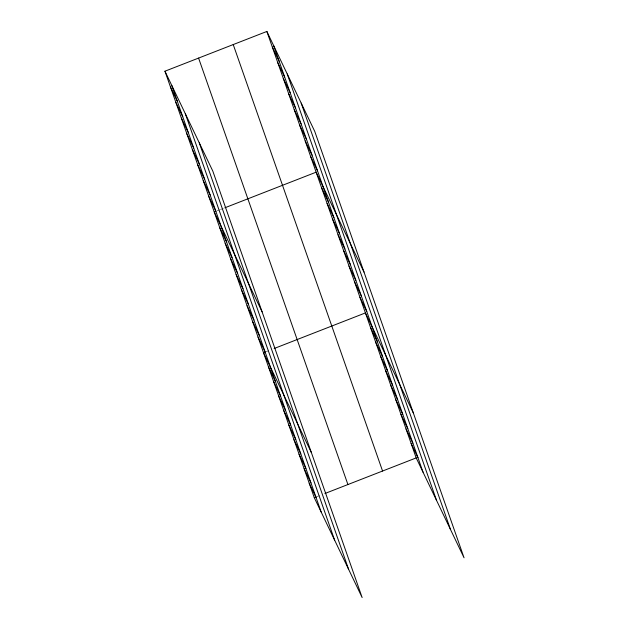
<?xml version="1.0" encoding="UTF-8"?>
<svg xmlns="http://www.w3.org/2000/svg" width="629" height="629" viewBox="0 0 629 629"><rect width="100%" height="100%" fill="white"/><g stroke="black" fill="none" stroke-linecap="round" stroke-linejoin="round"><path stroke-width="0.47" stroke-dasharray="3.15 2.36" d="M216.887 210.904L219.537 209.866M220.425 209.52L223.963 208.144M266.161 351.635L268.819 350.597M316.937 496.627L319.587 495.597"/><path stroke-width="0.94" d="M164.947 71.203L212.806 171.088L362.139 597.55L314.28 497.665L164.947 71.203L266.861 31.45L314.72 131.335L464.053 557.797L416.194 457.912L266.861 31.45M215.999 211.25L214.23 211.942L262.089 311.819M224.852 207.798L316.143 172.181L364.002 272.066M265.281 351.981L263.512 352.672L311.363 452.55M274.126 348.529L365.425 312.912L413.277 412.797M314.28 497.665L316.049 496.973M324.902 493.521L416.194 457.912M272.341 47.089L279.174 61.359M277.814 62.727L284.654 76.997M283.286 78.358L290.126 92.628M288.766 93.996L295.606 108.267M294.238 109.635L301.079 123.905M299.719 125.273L306.551 139.544M305.191 140.912L312.031 155.182M310.671 156.542L317.503 170.813M321.616 187.819L328.456 202.09M327.096 203.458L333.928 217.728M332.568 219.089L339.408 233.367M338.048 234.727L344.881 248.998M343.52 250.366L350.361 264.636M348.993 266.004L355.833 280.275M354.473 281.643L361.305 295.913M359.945 297.273L366.786 311.552M370.497 327.41L377.337 341.681M375.576 341.917L382.416 356.187M380.655 356.415L387.488 370.685M385.734 370.913L392.567 385.184M390.806 385.412L397.646 399.682M395.885 399.91L402.725 414.181M400.964 414.409L407.796 428.679M406.043 428.907L412.876 443.186M411.114 443.414L417.955 457.684M170.428 86.841L177.26 101.112M175.9 102.48L182.74 116.75M181.372 118.118L188.213 132.389M186.852 133.757L193.693 148.027M192.325 149.387L199.165 163.666M197.805 165.026L204.637 179.296M203.277 180.665L210.117 194.935M208.749 196.303L215.59 210.573M219.702 227.572L226.542 241.843M225.182 243.211L232.015 257.481M230.654 258.849L237.495 273.12M236.134 274.488L242.967 288.758M241.607 290.126L248.447 304.397M247.079 305.757L253.919 320.027M252.559 321.395L259.392 335.666M258.032 337.034L264.872 351.304M268.583 367.171L275.423 381.441M273.662 381.669L280.503 395.94M278.741 396.168L285.574 410.438M283.821 410.666L290.653 424.937M288.892 425.165L295.732 439.443M293.971 439.671L300.811 453.941M299.05 454.169L305.883 468.44M304.129 468.668L310.962 482.938M309.201 483.166L316.041 497.437M301.181 103.085L450.513 529.539M287.241 73.97L436.565 500.432M273.701 45.72L423.034 472.182M233.233 44.573L382.566 471.027M198.583 58.088L347.916 484.55M199.267 142.838L348.6 569.3M185.327 113.731L334.652 540.193M171.788 85.481L321.12 511.935"/></g></svg>
